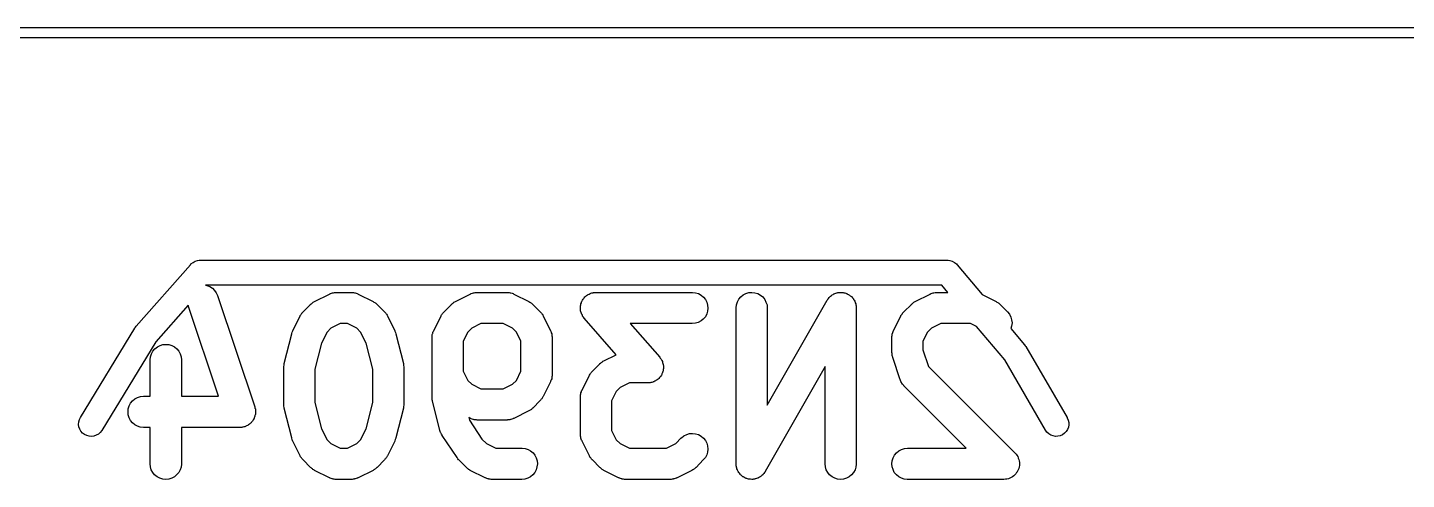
# Model space of a CAD drawing. Extents: x 19 to 116, y -142 to -17.
# Drawn here: x 102.15 to 108.79, y -18.83 to -16.66 of the extents above; entities that cross this region are included whole.
import ezdxf

# ---------------------------------------------------------------- set-up
doc = ezdxf.new("R2010")
doc.units = 0
doc.layers.add('BLACK', color=7, linetype='CONTINUOUS')

msp = doc.modelspace()

# ---------------------------------------------------------------- linework, layer by layer
at = {"layer": 'BLACK', "linetype": 'CONTINUOUS'}
for p, q in [((19.4312, -16.655), (115.399, -16.655)), ((115.375, -16.705), (19.455, -16.705)), ((102.929, -17.7961), (102.932, -17.7924)), ((102.932, -17.7924), (102.942, -17.7849)), ((102.942, -17.7849), (102.952, -17.7793)), ((102.952, -17.7793), (102.963, -17.7759)), ((102.963, -17.7759), (102.972, -17.775)), ((102.972, -17.775), (106.578, -17.775)), ((106.578, -17.775), (106.587, -17.7759)), ((106.587, -17.7759), (106.598, -17.7793)), ((106.598, -17.7793), (106.608, -17.7849)), ((106.608, -17.7849), (106.618, -17.7924)), ((106.618, -17.7924), (106.621, -17.7966)), ((102.668, -18.0925), (102.929, -17.7961)), ((106.621, -17.7966), (106.742, -17.9396)), ((106.547, -17.895), (103.002, -17.895)), ((103.002, -17.895), (103.002, -17.895)), ((103.002, -17.895), (103.009, -17.8963)), ((103.009, -17.8963), (103.023, -17.9016)), ((103.023, -17.9016), (103.035, -17.9094)), ((103.035, -17.9094), (103.046, -17.9195)), ((103.046, -17.9195), (103.054, -17.9315)), ((106.576, -17.9293), (106.547, -17.895)), ((102.918, -17.9908), (102.762, -18.1679)), ((102.918, -17.9913), (102.918, -17.9908)), ((102.918, -17.9923), (102.918, -17.9913)), ((103.064, -18.4293), (102.918, -17.9923)), ((103.054, -17.9315), (103.06, -17.9449)), ((103.06, -17.9449), (103.239, -18.4806)), ((103.472, -18.0227), (103.508, -17.987)), ((103.508, -17.9862), (103.512, -17.9836)), ((103.508, -17.987), (103.508, -17.9862)), ((103.512, -17.9836), (103.515, -17.9807)), ((103.515, -17.9807), (103.517, -17.979)), ((103.517, -17.979), (103.52, -17.9771)), ((103.52, -17.9771), (103.524, -17.9752)), ((103.524, -17.9752), (103.527, -17.9729)), ((103.527, -17.9729), (103.599, -17.9372)), ((103.599, -17.9372), (103.6, -17.9367)), ((103.6, -17.9367), (103.602, -17.936)), ((103.602, -17.936), (103.604, -17.9349)), ((103.604, -17.9349), (103.608, -17.9335)), ((103.608, -17.9335), (103.613, -17.9317)), ((103.613, -17.9317), (103.615, -17.9314)), ((103.615, -17.9314), (103.618, -17.9307)), ((103.618, -17.9307), (103.623, -17.9302)), ((103.623, -17.9302), (103.628, -17.9294)), ((103.628, -17.9294), (103.63, -17.9295)), ((103.63, -17.9295), (103.632, -17.9293)), ((103.632, -17.9293), (103.704, -17.9293)), ((103.704, -17.9293), (103.705, -17.9293)), ((103.705, -17.9293), (103.707, -17.9295)), ((103.707, -17.9295), (103.709, -17.9295)), ((103.709, -17.9295), (103.714, -17.9304)), ((103.714, -17.9304), (103.719, -17.9309)), ((103.719, -17.9309), (103.721, -17.9316)), ((103.721, -17.9316), (103.723, -17.932)), ((103.723, -17.932), (103.728, -17.9338)), ((103.728, -17.9338), (103.733, -17.9353)), ((103.733, -17.9353), (103.735, -17.9364)), ((103.735, -17.9364), (103.737, -17.9372)), ((103.737, -17.9372), (103.809, -17.9729)), ((103.809, -17.9729), (103.809, -17.9734)), ((103.809, -17.9734), (103.813, -17.9757)), ((103.813, -17.9757), (103.817, -17.9777)), ((103.817, -17.9777), (103.819, -17.9797)), ((103.819, -17.9797), (103.822, -17.9814)), ((103.822, -17.9814), (103.825, -17.9843)), ((103.825, -17.9843), (103.828, -17.987)), ((103.828, -17.987), (103.864, -18.0227)), ((104.151, -18.0227), (104.186, -17.987)), ((104.186, -17.987), (104.187, -17.9862)), ((104.187, -17.9862), (104.19, -17.9836)), ((104.19, -17.9836), (104.193, -17.9807)), ((104.193, -17.9807), (104.196, -17.979)), ((104.196, -17.979), (104.198, -17.9771)), ((104.198, -17.9771), (104.202, -17.9752)), ((104.202, -17.9752), (104.206, -17.9729)), ((104.206, -17.9729), (104.277, -17.9372)), ((104.277, -17.9372), (104.278, -17.9367)), ((104.278, -17.9367), (104.28, -17.936)), ((104.28, -17.936), (104.282, -17.9349)), ((104.282, -17.9349), (104.287, -17.9335)), ((104.287, -17.9335), (104.292, -17.9317)), ((104.292, -17.9317), (104.294, -17.9314)), ((104.294, -17.9314), (104.296, -17.9307)), ((104.296, -17.9307), (104.301, -17.9302)), ((104.301, -17.9302), (104.306, -17.9294)), ((104.306, -17.9294), (104.309, -17.9295)), ((104.309, -17.9295), (104.311, -17.9293)), ((104.311, -17.9293), (104.454, -17.9293)), ((104.454, -17.9293), (104.455, -17.9293)), ((104.455, -17.9293), (104.457, -17.9295)), ((104.457, -17.9295), (104.459, -17.9295)), ((104.459, -17.9295), (104.464, -17.9304)), ((104.464, -17.9304), (104.469, -17.9309)), ((104.469, -17.9309), (104.471, -17.9316)), ((104.471, -17.9316), (104.473, -17.932)), ((104.473, -17.932), (104.478, -17.9338)), ((104.478, -17.9338), (104.483, -17.9353)), ((104.483, -17.9353), (104.485, -17.9364)), ((104.485, -17.9364), (104.487, -17.9372)), ((104.487, -17.9372), (104.559, -17.9729)), ((104.559, -17.9729), (104.559, -17.9734)), ((104.559, -17.9734), (104.563, -17.9757)), ((104.563, -17.9757), (104.567, -17.9777)), ((104.567, -17.9777), (104.569, -17.9797)), ((104.569, -17.9797), (104.572, -17.9814)), ((104.572, -17.9814), (104.575, -17.9843)), ((104.575, -17.9843), (104.578, -17.987)), ((104.578, -17.987), (104.614, -18.0227)), ((104.807, -17.9985), (104.808, -17.9939)), ((104.808, -17.9939), (104.809, -17.9892)), ((104.809, -17.9867), (104.81, -17.9841)), ((104.809, -17.9892), (104.809, -17.9867)), ((104.81, -17.9841), (104.812, -17.9797)), ((104.812, -17.9797), (104.813, -17.9752)), ((104.813, -17.9752), (104.814, -17.9729)), ((104.814, -17.9729), (104.815, -17.9705)), ((104.815, -17.9705), (104.818, -17.9665)), ((104.818, -17.9665), (104.82, -17.9623)), ((104.82, -17.9623), (104.822, -17.9603)), ((104.822, -17.9603), (104.823, -17.9581)), ((104.823, -17.9581), (104.826, -17.9547)), ((104.826, -17.9547), (104.829, -17.9511)), ((104.829, -17.9511), (104.831, -17.9494)), ((104.831, -17.9494), (104.833, -17.9475)), ((104.833, -17.9475), (104.837, -17.9448)), ((104.837, -17.9448), (104.841, -17.9418)), ((104.841, -17.9418), (104.843, -17.9406)), ((104.843, -17.9406), (104.845, -17.9391)), ((104.845, -17.9391), (104.849, -17.9372)), ((104.849, -17.9372), (104.854, -17.9349)), ((104.854, -17.9349), (104.856, -17.9342)), ((104.856, -17.9342), (104.858, -17.9331)), ((104.858, -17.9331), (104.863, -17.9321)), ((104.863, -17.9321), (104.868, -17.9307)), ((104.868, -17.9307), (104.87, -17.9305)), ((104.87, -17.9305), (104.873, -17.9299)), ((104.873, -17.9299), (104.877, -17.9297)), ((104.877, -17.9297), (104.882, -17.9293)), ((104.882, -17.9293), (105.346, -17.9293)), ((105.346, -17.9293), (105.347, -17.9293)), ((105.347, -17.9293), (105.362, -17.9309)), ((105.362, -17.9309), (105.376, -17.9353)), ((105.376, -17.9353), (105.389, -17.9424)), ((105.389, -17.9424), (105.4, -17.9518)), ((105.4, -17.9518), (105.409, -17.9632)), ((105.409, -17.9632), (105.416, -17.9762)), ((105.416, -17.9762), (105.42, -17.9902)), ((105.42, -17.9902), (105.421, -18.0048)), ((105.557, -18.0032), (105.559, -17.9887)), ((105.559, -17.9887), (105.563, -17.9747)), ((105.563, -17.9747), (105.57, -17.9619)), ((105.57, -17.9619), (105.58, -17.9507)), ((105.58, -17.9507), (105.591, -17.9415)), ((105.591, -17.9415), (105.604, -17.9347)), ((105.604, -17.9347), (105.618, -17.9306)), ((105.618, -17.9306), (105.633, -17.9293)), ((105.633, -17.9293), (105.647, -17.9308)), ((105.647, -17.9308), (105.661, -17.9351)), ((105.661, -17.9351), (105.674, -17.9421)), ((105.674, -17.9421), (105.685, -17.9514)), ((105.685, -17.9514), (105.695, -17.9628)), ((105.695, -17.9628), (105.701, -17.9757)), ((105.701, -17.9757), (105.706, -17.9897)), ((105.706, -17.9897), (105.707, -18.0043)), ((105.707, -18.4719), (105.996, -17.9671)), ((105.996, -17.9662), (105.998, -17.9641)), ((105.996, -17.9671), (105.996, -17.9662)), ((105.998, -17.9641), (105.999, -17.9619)), ((105.999, -17.9619), (106.002, -17.9582)), ((106.002, -17.9582), (106.005, -17.9543)), ((106.005, -17.9543), (106.007, -17.9526)), ((106.007, -17.9526), (106.008, -17.9507)), ((106.008, -17.9507), (106.012, -17.9477)), ((106.012, -17.9477), (106.016, -17.9444)), ((106.016, -17.9444), (106.018, -17.9431)), ((106.018, -17.9431), (106.02, -17.9415)), ((106.02, -17.9415), (106.024, -17.9393)), ((106.024, -17.9393), (106.028, -17.9368)), ((106.028, -17.9368), (106.03, -17.9359)), ((106.03, -17.9359), (106.033, -17.9347)), ((106.033, -17.9347), (106.037, -17.9334)), ((106.037, -17.9334), (106.042, -17.9317)), ((106.042, -17.9317), (106.044, -17.9313)), ((106.044, -17.9313), (106.047, -17.9306)), ((106.047, -17.9306), (106.051, -17.9302)), ((106.051, -17.9302), (106.056, -17.9294)), ((106.056, -17.9294), (106.059, -17.9295)), ((106.059, -17.9295), (106.061, -17.9293)), ((106.061, -17.9293), (106.066, -17.9298)), ((106.066, -17.9298), (106.071, -17.93)), ((106.071, -17.93), (106.073, -17.9306)), ((106.073, -17.9306), (106.076, -17.9308)), ((106.076, -17.9308), (106.08, -17.9322)), ((106.08, -17.9322), (106.085, -17.9333)), ((106.085, -17.9333), (106.087, -17.9344)), ((106.087, -17.9344), (106.09, -17.9351)), ((106.09, -17.9351), (106.094, -17.9374)), ((106.094, -17.9374), (106.098, -17.9394)), ((106.098, -17.9394), (106.1, -17.9409)), ((106.1, -17.9409), (106.103, -17.9421)), ((106.103, -17.9421), (106.106, -17.9452)), ((106.106, -17.9452), (106.11, -17.948)), ((106.11, -17.948), (106.112, -17.9498)), ((106.112, -17.9498), (106.114, -17.9514)), ((106.114, -17.9514), (106.117, -17.9552)), ((106.117, -17.9552), (106.12, -17.9587)), ((106.12, -17.9587), (106.122, -17.9608)), ((106.122, -17.9608), (106.123, -17.9628)), ((106.123, -17.9628), (106.125, -17.967)), ((106.125, -17.967), (106.128, -17.9711)), ((106.128, -17.9711), (106.129, -17.9735)), ((106.129, -17.9735), (106.13, -17.9757)), ((106.13, -17.9757), (106.131, -17.9803)), ((106.131, -17.9803), (106.133, -17.9848)), ((106.133, -17.9848), (106.134, -17.9873)), ((106.134, -17.9873), (106.134, -17.9897)), ((106.134, -17.9897), (106.135, -17.9945)), ((106.365, -18.0227), (106.401, -17.987)), ((106.401, -17.9862), (106.405, -17.9836)), ((106.401, -17.987), (106.401, -17.9862)), ((106.405, -17.9836), (106.408, -17.9807)), ((106.408, -17.9807), (106.41, -17.979)), ((106.41, -17.979), (106.413, -17.9771)), ((106.413, -17.9771), (106.416, -17.9752)), ((106.416, -17.9752), (106.42, -17.9729)), ((106.42, -17.9729), (106.491, -17.9372)), ((106.491, -17.9372), (106.492, -17.9367)), ((106.492, -17.9367), (106.494, -17.936)), ((106.494, -17.936), (106.496, -17.9349)), ((106.496, -17.9349), (106.501, -17.9335)), ((106.501, -17.9335), (106.506, -17.9317)), ((106.506, -17.9317), (106.508, -17.9314)), ((106.508, -17.9314), (106.51, -17.9307)), ((106.51, -17.9307), (106.516, -17.9302)), ((106.516, -17.9302), (106.521, -17.9294)), ((106.521, -17.9294), (106.523, -17.9295)), ((106.523, -17.9295), (106.525, -17.9293)), ((106.525, -17.9293), (106.576, -17.9293)), ((106.742, -17.9396), (106.809, -17.9729)), ((106.809, -17.9729), (106.809, -17.9734)), ((106.809, -17.9734), (106.813, -17.9757)), ((106.813, -17.9757), (106.817, -17.9777)), ((106.817, -17.9777), (106.819, -17.9797)), ((106.819, -17.9797), (106.822, -17.9814)), ((106.822, -17.9814), (106.825, -17.9843)), ((106.825, -17.9843), (106.828, -17.987)), ((106.828, -17.987), (106.864, -18.0227)), ((103.422, -18.1136), (103.458, -18.0422)), ((103.458, -18.0412), (103.461, -18.0377)), ((103.458, -18.0422), (103.458, -18.0412)), ((103.461, -18.0377), (103.463, -18.034)), ((103.463, -18.034), (103.465, -18.0316)), ((103.465, -18.0316), (103.466, -18.029)), ((103.466, -18.029), (103.469, -18.0259)), ((103.469, -18.0259), (103.472, -18.0227)), ((103.864, -18.0227), (103.864, -18.0234)), ((103.864, -18.0234), (103.867, -18.0267)), ((103.867, -18.0267), (103.87, -18.0298)), ((103.87, -18.0298), (103.872, -18.0324)), ((103.872, -18.0324), (103.874, -18.0349)), ((103.874, -18.0349), (103.876, -18.0386)), ((103.876, -18.0386), (103.878, -18.0422)), ((103.878, -18.0422), (103.914, -18.1136)), ((104.101, -18.1136), (104.136, -18.0422)), ((104.136, -18.0422), (104.137, -18.0412)), ((104.137, -18.0412), (104.139, -18.0377)), ((104.139, -18.0377), (104.141, -18.034)), ((104.141, -18.034), (104.143, -18.0316)), ((104.143, -18.0316), (104.145, -18.029)), ((104.145, -18.029), (104.148, -18.0259)), ((104.148, -18.0259), (104.151, -18.0227)), ((104.614, -18.0227), (104.614, -18.0234)), ((104.614, -18.0234), (104.617, -18.0267)), ((104.617, -18.0267), (104.62, -18.0298)), ((104.62, -18.0298), (104.622, -18.0324)), ((104.622, -18.0324), (104.624, -18.0349)), ((104.624, -18.0349), (104.626, -18.0386)), ((104.626, -18.0386), (104.628, -18.0422)), ((104.628, -18.0422), (104.664, -18.1136)), ((104.807, -18.0011), (104.807, -17.9985)), ((104.807, -18.0038), (104.807, -18.0011)), ((104.808, -18.0084), (104.807, -18.0038)), ((104.808, -18.0131), (104.808, -18.0084)), ((104.808, -18.0157), (104.808, -18.0131)), ((104.808, -18.0183), (104.808, -18.0157)), ((104.81, -18.0229), (104.808, -18.0183)), ((104.811, -18.0274), (104.81, -18.0229)), ((104.812, -18.0299), (104.811, -18.0274)), ((104.813, -18.0324), (104.812, -18.0299)), ((104.815, -18.0365), (104.813, -18.0324)), ((104.817, -18.0409), (104.815, -18.0365)), ((104.818, -18.043), (104.817, -18.0409)), ((104.819, -18.0454), (104.818, -18.043)), ((104.822, -18.049), (104.819, -18.0454)), ((104.825, -18.0529), (104.822, -18.049)), ((104.826, -18.0537), (104.825, -18.0529)), ((104.979, -18.2291), (104.826, -18.0537)), ((105.399, -18.0575), (105.388, -18.0668)), ((105.409, -18.0462), (105.399, -18.0575)), ((105.416, -18.0333), (105.409, -18.0462)), ((105.42, -18.0194), (105.416, -18.0333)), ((105.421, -18.0048), (105.42, -18.0194)), ((105.557, -18.0043), (105.557, -18.0032)), ((105.557, -18.7543), (105.557, -18.0043)), ((105.707, -18.0043), (105.707, -18.4719)), ((106.135, -17.9945), (106.136, -17.9992)), ((106.136, -17.9992), (106.135, -18.0018)), ((106.135, -18.0018), (106.136, -18.0043)), ((106.136, -18.0043), (106.136, -18.7543)), ((106.315, -18.1136), (106.351, -18.0422)), ((106.351, -18.0412), (106.354, -18.0377)), ((106.351, -18.0422), (106.351, -18.0412)), ((106.354, -18.0377), (106.356, -18.034)), ((106.356, -18.034), (106.358, -18.0316)), ((106.358, -18.0316), (106.359, -18.029)), ((106.359, -18.029), (106.362, -18.0259)), ((106.362, -18.0259), (106.365, -18.0227)), ((106.864, -18.0227), (106.864, -18.0234)), ((106.864, -18.0234), (106.874, -18.0349)), ((106.874, -18.0349), (106.88, -18.0479)), ((106.88, -18.0479), (106.884, -18.0619)), ((102.4, -18.531), (102.662, -18.1009)), ((102.662, -18.1002), (102.665, -18.0964)), ((102.662, -18.1009), (102.662, -18.1002)), ((102.665, -18.0964), (102.668, -18.0925)), ((103.417, -18.1273), (103.419, -18.1207)), ((103.419, -18.1207), (103.422, -18.1142)), ((103.422, -18.1139), (103.422, -18.1136)), ((103.422, -18.1142), (103.422, -18.1139)), ((103.587, -18.1201), (103.56, -18.1733)), ((103.605, -18.1016), (103.587, -18.1201)), ((103.65, -18.0793), (103.605, -18.1016)), ((103.686, -18.0793), (103.65, -18.0793)), ((103.731, -18.1016), (103.686, -18.0793)), ((103.749, -18.1201), (103.731, -18.1016)), ((103.776, -18.1733), (103.749, -18.1201)), ((103.914, -18.1136), (103.914, -18.1145)), ((103.914, -18.1145), (103.914, -18.1149)), ((103.914, -18.1149), (103.914, -18.1152)), ((103.914, -18.1152), (103.917, -18.1217)), ((103.917, -18.1217), (103.919, -18.1283)), ((104.096, -18.1273), (104.097, -18.1225)), ((104.097, -18.1225), (104.099, -18.1176)), ((104.099, -18.1176), (104.1, -18.1157)), ((104.1, -18.1157), (104.101, -18.1136)), ((104.265, -18.1201), (104.243, -18.1648)), ((104.284, -18.1016), (104.265, -18.1201)), ((104.328, -18.0793), (104.284, -18.1016)), ((104.436, -18.0793), (104.328, -18.0793)), ((104.481, -18.1016), (104.436, -18.0793)), ((104.499, -18.1201), (104.481, -18.1016)), ((104.521, -18.1648), (104.499, -18.1201)), ((104.664, -18.1136), (104.664, -18.1145)), ((104.664, -18.1145), (104.665, -18.1166)), ((104.665, -18.1166), (104.666, -18.1186)), ((104.666, -18.1186), (104.667, -18.1235)), ((104.667, -18.1235), (104.669, -18.1283)), ((105.346, -18.0793), (105.047, -18.0793)), ((105.047, -18.0793), (105.189, -18.2406)), ((105.361, -18.0779), (105.346, -18.0793)), ((105.375, -18.0736), (105.361, -18.0779)), ((105.388, -18.0668), (105.375, -18.0736)), ((106.31, -18.1273), (106.312, -18.1225)), ((106.312, -18.1225), (106.313, -18.1176)), ((106.313, -18.1176), (106.314, -18.1157)), ((106.314, -18.1157), (106.315, -18.1136)), ((106.479, -18.1201), (106.457, -18.1648)), ((106.498, -18.1016), (106.479, -18.1201)), ((106.543, -18.0793), (106.498, -18.1016)), ((106.686, -18.0793), (106.543, -18.0793)), ((106.715, -18.0939), (106.686, -18.0793)), ((106.851, -18.2546), (106.715, -18.0939)), ((106.884, -18.0911), (106.88, -18.1034)), ((106.88, -18.1034), (106.946, -18.1811)), ((106.884, -18.0619), (106.886, -18.0765)), ((106.886, -18.0765), (106.884, -18.0911)), ((102.762, -18.1679), (102.502, -18.5935)), ((102.758, -18.2007), (102.77, -18.1915)), ((102.77, -18.1915), (102.783, -18.1847)), ((102.783, -18.1847), (102.797, -18.1806)), ((102.797, -18.1806), (102.811, -18.1793)), ((102.811, -18.1793), (102.826, -18.1808)), ((102.826, -18.1808), (102.84, -18.1851)), ((102.84, -18.1851), (102.853, -18.1921)), ((102.853, -18.1921), (102.864, -18.2014)), ((103.381, -18.2718), (103.417, -18.129)), ((103.417, -18.1276), (103.417, -18.1273)), ((103.417, -18.1279), (103.417, -18.1276)), ((103.417, -18.129), (103.417, -18.1279)), ((103.56, -18.1733), (103.529, -18.2992)), ((103.807, -18.2992), (103.776, -18.1733)), ((103.919, -18.1283), (103.919, -18.1286)), ((103.919, -18.1286), (103.919, -18.129)), ((103.919, -18.129), (103.955, -18.2718)), ((104.093, -18.1417), (104.094, -18.1366)), ((104.093, -18.1439), (104.093, -18.1417)), ((104.093, -18.1461), (104.093, -18.1439)), ((104.093, -18.1471), (104.093, -18.1461)), ((104.093, -18.4329), (104.093, -18.1471)), ((104.094, -18.1315), (104.095, -18.1294)), ((104.094, -18.1366), (104.094, -18.1315)), ((104.095, -18.1294), (104.096, -18.1273)), ((104.243, -18.1648), (104.243, -18.308)), ((104.521, -18.308), (104.521, -18.1648)), ((104.669, -18.1283), (104.669, -18.1305)), ((104.669, -18.1305), (104.67, -18.1326)), ((104.67, -18.1326), (104.67, -18.1377)), ((104.67, -18.1377), (104.671, -18.1427)), ((104.671, -18.1427), (104.671, -18.1449)), ((104.671, -18.1449), (104.671, -18.1471)), ((104.671, -18.1471), (104.671, -18.3257)), ((106.307, -18.1417), (106.308, -18.1366)), ((106.307, -18.1439), (106.307, -18.1417)), ((106.307, -18.1461), (106.307, -18.1439)), ((106.307, -18.1471), (106.307, -18.1461)), ((106.307, -18.2186), (106.307, -18.1471)), ((106.308, -18.1366), (106.309, -18.1315)), ((106.309, -18.1295), (106.31, -18.1273)), ((106.309, -18.1315), (106.309, -18.1295)), ((106.457, -18.1648), (106.457, -18.2064)), ((106.946, -18.1811), (106.946, -18.1818)), ((106.946, -18.1818), (106.949, -18.1858)), ((106.949, -18.1858), (106.952, -18.1897)), ((106.952, -18.1897), (107.151, -18.532)), ((102.736, -18.2532), (102.737, -18.2387)), ((102.736, -18.2543), (102.736, -18.2532)), ((102.736, -18.4293), (102.736, -18.2543)), ((102.737, -18.2387), (102.742, -18.2247)), ((102.742, -18.2247), (102.749, -18.2119)), ((102.749, -18.2119), (102.758, -18.2007)), ((102.864, -18.2014), (102.873, -18.2128)), ((102.873, -18.2128), (102.88, -18.2257)), ((102.88, -18.2257), (102.884, -18.2397)), ((102.884, -18.2397), (102.886, -18.2543)), ((102.886, -18.2543), (102.886, -18.4293)), ((104.916, -18.2609), (104.92, -18.2586)), ((104.92, -18.2586), (104.979, -18.2291)), ((105.189, -18.2406), (105.189, -18.2414)), ((105.189, -18.2414), (105.192, -18.2453)), ((105.192, -18.2453), (105.195, -18.2489)), ((105.195, -18.2489), (105.196, -18.2513)), ((105.196, -18.2513), (105.198, -18.2534)), ((105.198, -18.2534), (105.2, -18.2577)), ((105.2, -18.2577), (105.202, -18.2619)), ((106.308, -18.2228), (106.307, -18.2186)), ((106.308, -18.227), (106.308, -18.2228)), ((106.308, -18.23), (106.308, -18.227)), ((106.309, -18.2331), (106.308, -18.23)), ((106.31, -18.2372), (106.309, -18.2331)), ((106.311, -18.2413), (106.31, -18.2372)), ((106.311, -18.2423), (106.311, -18.2413)), ((106.347, -18.3494), (106.311, -18.2423)), ((106.457, -18.2064), (106.483, -18.2852)), ((107.047, -18.5924), (106.851, -18.2546)), ((103.379, -18.2863), (103.38, -18.2803)), ((103.379, -18.2876), (103.379, -18.2863)), ((103.379, -18.289), (103.379, -18.2876)), ((103.379, -18.29), (103.379, -18.289)), ((103.379, -18.4686), (103.379, -18.29)), ((103.38, -18.2744), (103.381, -18.2731)), ((103.38, -18.2803), (103.38, -18.2744)), ((103.381, -18.2731), (103.381, -18.2718)), ((103.529, -18.2992), (103.529, -18.4593)), ((103.807, -18.4593), (103.807, -18.2992)), ((103.955, -18.2718), (103.955, -18.2728)), ((103.955, -18.2728), (103.955, -18.2742)), ((103.955, -18.2742), (103.956, -18.2754)), ((103.956, -18.2754), (103.956, -18.2814)), ((103.956, -18.2814), (103.957, -18.2873)), ((103.957, -18.2873), (103.957, -18.2887)), ((103.957, -18.2887), (103.957, -18.29)), ((103.957, -18.29), (103.957, -18.4686)), ((104.243, -18.308), (104.265, -18.3527)), ((104.499, -18.3527), (104.521, -18.308)), ((104.671, -18.3257), (104.671, -18.3268)), ((104.851, -18.327), (104.854, -18.3234)), ((104.854, -18.3234), (104.856, -18.3197)), ((104.856, -18.3197), (104.858, -18.3173)), ((104.858, -18.3173), (104.859, -18.3147)), ((104.859, -18.3147), (104.862, -18.3117)), ((104.862, -18.3117), (104.865, -18.3084)), ((104.865, -18.3084), (104.901, -18.2727)), ((104.901, -18.2719), (104.905, -18.2693)), ((104.901, -18.2727), (104.901, -18.2719)), ((104.905, -18.2693), (104.908, -18.2664)), ((104.908, -18.2664), (104.91, -18.2648)), ((104.91, -18.2648), (104.913, -18.2628)), ((104.913, -18.2628), (104.916, -18.2609)), ((105.199, -18.3238), (105.197, -18.3278)), ((105.2, -18.3214), (105.199, -18.3238)), ((105.201, -18.3191), (105.2, -18.3214)), ((105.203, -18.3146), (105.201, -18.3191)), ((105.202, -18.2619), (105.202, -18.2644)), ((105.202, -18.2644), (105.203, -18.2668)), ((105.203, -18.2668), (105.204, -18.2714)), ((105.204, -18.3102), (105.203, -18.3146)), ((105.204, -18.2714), (105.206, -18.2759)), ((105.205, -18.3076), (105.204, -18.3102)), ((105.206, -18.3051), (105.205, -18.3076)), ((105.206, -18.2759), (105.206, -18.2786)), ((105.206, -18.2786), (105.207, -18.2811)), ((105.207, -18.2958), (105.206, -18.3004)), ((105.206, -18.3004), (105.206, -18.3051)), ((105.207, -18.2811), (105.207, -18.2859)), ((105.207, -18.2859), (105.207, -18.2905)), ((105.207, -18.2905), (105.207, -18.2931)), ((105.207, -18.2931), (105.207, -18.2958)), ((105.986, -18.2867), (105.697, -18.7915)), ((105.986, -18.7543), (105.986, -18.2867)), ((106.483, -18.2852), (106.899, -18.7013)), ((104.265, -18.3527), (104.284, -18.3712)), ((104.284, -18.3712), (104.328, -18.3936)), ((104.436, -18.3936), (104.481, -18.3712)), ((104.481, -18.3712), (104.499, -18.3527)), ((104.664, -18.3593), (104.628, -18.4307)), ((104.665, -18.3553), (104.664, -18.3572)), ((104.664, -18.3572), (104.664, -18.3593)), ((104.667, -18.3504), (104.665, -18.3553)), ((104.669, -18.3456), (104.667, -18.3504)), ((104.67, -18.3413), (104.669, -18.3434)), ((104.669, -18.3434), (104.669, -18.3456)), ((104.671, -18.3312), (104.67, -18.3362)), ((104.67, -18.3362), (104.67, -18.3413)), ((104.671, -18.3268), (104.671, -18.329)), ((104.671, -18.329), (104.671, -18.3312)), ((104.815, -18.3993), (104.851, -18.3279)), ((104.851, -18.3279), (104.851, -18.327)), ((104.998, -18.3874), (104.979, -18.4059)), ((105.043, -18.365), (104.998, -18.3874)), ((105.132, -18.365), (105.043, -18.365)), ((105.137, -18.3645), (105.132, -18.365)), ((105.142, -18.3644), (105.137, -18.3645)), ((105.144, -18.3638), (105.142, -18.3644)), ((105.147, -18.3636), (105.144, -18.3638)), ((105.151, -18.3622), (105.147, -18.3636)), ((105.156, -18.3612), (105.151, -18.3622)), ((105.158, -18.3601), (105.156, -18.3612)), ((105.161, -18.3593), (105.158, -18.3601)), ((105.165, -18.3571), (105.161, -18.3593)), ((105.169, -18.3552), (105.165, -18.3571)), ((105.171, -18.3537), (105.169, -18.3552)), ((105.174, -18.3525), (105.171, -18.3537)), ((105.177, -18.3495), (105.174, -18.3525)), ((105.181, -18.3468), (105.177, -18.3495)), ((105.183, -18.3449), (105.181, -18.3468)), ((105.185, -18.3432), (105.183, -18.3449)), ((105.188, -18.3396), (105.185, -18.3432)), ((105.191, -18.3362), (105.188, -18.3396)), ((105.193, -18.334), (105.191, -18.3362)), ((105.194, -18.3319), (105.193, -18.334)), ((105.197, -18.3278), (105.194, -18.3319)), ((106.348, -18.3514), (106.347, -18.3494)), ((106.348, -18.3536), (106.348, -18.3514)), ((106.351, -18.3581), (106.348, -18.3536)), ((106.353, -18.3628), (106.351, -18.3581)), ((106.354, -18.3646), (106.353, -18.3628)), ((106.355, -18.3666), (106.354, -18.3646)), ((106.358, -18.3706), (106.355, -18.3666)), ((106.361, -18.3748), (106.358, -18.3706)), ((106.363, -18.3763), (106.361, -18.3748)), ((106.364, -18.378), (106.363, -18.3763)), ((106.365, -18.3787), (106.364, -18.378)), ((106.665, -18.6793), (106.365, -18.3787)), ((102.641, -18.4623), (102.651, -18.4511)), ((102.651, -18.4511), (102.662, -18.4418)), ((102.662, -18.4418), (102.675, -18.4349)), ((102.675, -18.4349), (102.689, -18.4307)), ((102.689, -18.4307), (102.704, -18.4293)), ((102.704, -18.4293), (102.736, -18.4293)), ((102.886, -18.4293), (103.064, -18.4293)), ((104.093, -18.4342), (104.093, -18.4329)), ((104.093, -18.4355), (104.093, -18.4342)), ((104.094, -18.4414), (104.093, -18.4355)), ((104.094, -18.4474), (104.094, -18.4414)), ((104.095, -18.4487), (104.094, -18.4474)), ((104.095, -18.45), (104.095, -18.4487)), ((104.095, -18.451), (104.095, -18.45)), ((104.131, -18.5939), (104.095, -18.451)), ((104.328, -18.3936), (104.436, -18.3936)), ((104.614, -18.4502), (104.578, -18.4859)), ((104.616, -18.4469), (104.614, -18.4502)), ((104.619, -18.4439), (104.616, -18.4469)), ((104.621, -18.4413), (104.619, -18.4439)), ((104.623, -18.4389), (104.621, -18.4413)), ((104.625, -18.4352), (104.623, -18.4389)), ((104.627, -18.4316), (104.625, -18.4352)), ((104.628, -18.4307), (104.627, -18.4316)), ((104.807, -18.4274), (104.808, -18.4224)), ((104.807, -18.4296), (104.807, -18.4274)), ((104.807, -18.4318), (104.807, -18.4296)), ((104.807, -18.4329), (104.807, -18.4318)), ((104.807, -18.6114), (104.807, -18.4329)), ((104.808, -18.4224), (104.809, -18.4173)), ((104.809, -18.4152), (104.81, -18.413)), ((104.809, -18.4173), (104.809, -18.4152)), ((104.81, -18.413), (104.812, -18.4082)), ((104.812, -18.4082), (104.813, -18.4033)), ((104.813, -18.4033), (104.814, -18.4014)), ((104.814, -18.4014), (104.815, -18.3993)), ((104.979, -18.4059), (104.957, -18.4506)), ((104.957, -18.4506), (104.957, -18.5937)), ((102.629, -18.5038), (102.63, -18.4892)), ((102.63, -18.5183), (102.629, -18.5038)), ((102.63, -18.4892), (102.634, -18.4752)), ((102.634, -18.5324), (102.63, -18.5183)), ((102.634, -18.4752), (102.641, -18.4623)), ((103.24, -18.5249), (103.238, -18.5291)), ((103.239, -18.4806), (103.239, -18.4816)), ((103.239, -18.4816), (103.24, -18.4859)), ((103.24, -18.4859), (103.242, -18.4902)), ((103.241, -18.5194), (103.24, -18.5221)), ((103.24, -18.5221), (103.24, -18.5249)), ((103.242, -18.5149), (103.241, -18.5194)), ((103.242, -18.4902), (103.242, -18.4931)), ((103.242, -18.4931), (103.242, -18.4959)), ((103.242, -18.4959), (103.242, -18.5003)), ((103.242, -18.5003), (103.243, -18.5048)), ((103.243, -18.5105), (103.242, -18.5149)), ((103.243, -18.5048), (103.243, -18.5077)), ((103.243, -18.5077), (103.243, -18.5105)), ((103.379, -18.4699), (103.379, -18.4686)), ((103.379, -18.4712), (103.379, -18.4699)), ((103.379, -18.4772), (103.379, -18.4712)), ((103.38, -18.4831), (103.379, -18.4772)), ((103.38, -18.4844), (103.38, -18.4831)), ((103.381, -18.4857), (103.38, -18.4844)), ((103.381, -18.4868), (103.381, -18.4857)), ((103.417, -18.6296), (103.381, -18.4868)), ((103.529, -18.4593), (103.56, -18.5853)), ((103.776, -18.5853), (103.807, -18.4593)), ((103.955, -18.4868), (103.919, -18.6296)), ((103.956, -18.4842), (103.955, -18.4854)), ((103.955, -18.4854), (103.955, -18.4868)), ((103.957, -18.4723), (103.956, -18.4782)), ((103.956, -18.4782), (103.956, -18.4842)), ((103.957, -18.4686), (103.957, -18.4696)), ((103.957, -18.4696), (103.957, -18.4709)), ((103.957, -18.4709), (103.957, -18.4723)), ((104.559, -18.4999), (104.487, -18.5357)), ((104.562, -18.4977), (104.559, -18.4999)), ((104.566, -18.4958), (104.562, -18.4977)), ((104.568, -18.4938), (104.566, -18.4958)), ((104.571, -18.4921), (104.568, -18.4938)), ((104.574, -18.4893), (104.571, -18.4921)), ((104.577, -18.4866), (104.574, -18.4893)), ((104.578, -18.4859), (104.577, -18.4866)), ((102.391, -18.5645), (102.392, -18.5528)), ((102.392, -18.5761), (102.391, -18.5645)), ((102.392, -18.5528), (102.395, -18.5415)), ((102.396, -18.5872), (102.392, -18.5761)), ((102.395, -18.5415), (102.4, -18.531)), ((102.402, -18.5973), (102.396, -18.5872)), ((102.641, -18.5454), (102.634, -18.5324)), ((102.65, -18.5568), (102.641, -18.5454)), ((102.661, -18.5662), (102.65, -18.5568)), ((102.674, -18.5732), (102.661, -18.5662)), ((102.688, -18.5776), (102.674, -18.5732)), ((102.703, -18.5793), (102.688, -18.5776)), ((102.704, -18.5793), (102.703, -18.5793)), ((102.736, -18.5793), (102.704, -18.5793)), ((102.736, -18.7543), (102.736, -18.5793)), ((103.168, -18.5793), (102.886, -18.5793)), ((102.886, -18.5793), (102.886, -18.7543)), ((103.172, -18.5788), (103.168, -18.5793)), ((103.177, -18.5788), (103.172, -18.5788)), ((103.18, -18.5781), (103.177, -18.5788)), ((103.182, -18.5779), (103.18, -18.5781)), ((103.187, -18.5766), (103.182, -18.5779)), ((103.191, -18.5756), (103.187, -18.5766)), ((103.194, -18.5745), (103.191, -18.5756)), ((103.196, -18.5736), (103.194, -18.5745)), ((103.2, -18.5715), (103.196, -18.5736)), ((103.204, -18.5697), (103.2, -18.5715)), ((103.207, -18.5681), (103.204, -18.5697)), ((103.209, -18.5668), (103.207, -18.5681)), ((103.213, -18.5639), (103.209, -18.5668)), ((103.216, -18.5614), (103.213, -18.5639)), ((103.218, -18.5593), (103.216, -18.5614)), ((103.221, -18.5575), (103.218, -18.5593)), ((103.224, -18.554), (103.221, -18.5575)), ((103.227, -18.5508), (103.224, -18.554)), ((103.228, -18.5484), (103.227, -18.5508)), ((103.23, -18.5462), (103.228, -18.5484)), ((103.232, -18.5423), (103.23, -18.5462)), ((103.235, -18.5385), (103.232, -18.5423)), ((103.236, -18.5359), (103.235, -18.5385)), ((103.237, -18.5333), (103.236, -18.5359)), ((103.238, -18.5291), (103.237, -18.5333)), ((103.56, -18.5853), (103.587, -18.6384)), ((103.749, -18.6384), (103.776, -18.5853)), ((104.277, -18.5357), (104.27, -18.532)), ((104.27, -18.532), (104.273, -18.5449)), ((104.273, -18.5449), (104.333, -18.6351)), ((104.279, -18.5364), (104.277, -18.5357)), ((104.281, -18.5375), (104.279, -18.5364)), ((104.286, -18.5391), (104.281, -18.5375)), ((104.291, -18.5409), (104.286, -18.5391)), ((104.293, -18.5413), (104.291, -18.5409)), ((104.295, -18.5419), (104.293, -18.5413)), ((104.3, -18.5425), (104.295, -18.5419)), ((104.305, -18.5434), (104.3, -18.5425)), ((104.307, -18.5433), (104.305, -18.5434)), ((104.31, -18.5436), (104.307, -18.5433)), ((104.311, -18.5436), (104.31, -18.5436)), ((104.454, -18.5436), (104.311, -18.5436)), ((104.456, -18.5434), (104.454, -18.5436)), ((104.458, -18.5434), (104.456, -18.5434)), ((104.463, -18.5426), (104.458, -18.5434)), ((104.468, -18.5421), (104.463, -18.5426)), ((104.47, -18.5415), (104.468, -18.5421)), ((104.472, -18.5412), (104.47, -18.5415)), ((104.477, -18.5394), (104.472, -18.5412)), ((104.482, -18.5379), (104.477, -18.5394)), ((104.484, -18.5369), (104.482, -18.5379)), ((104.486, -18.5361), (104.484, -18.5369)), ((104.487, -18.5357), (104.486, -18.5361)), ((107.153, -18.5891), (107.147, -18.599)), ((107.151, -18.532), (107.151, -18.5328)), ((107.151, -18.5328), (107.156, -18.5435)), ((107.157, -18.5782), (107.153, -18.5891)), ((107.156, -18.5435), (107.159, -18.5549)), ((107.159, -18.5666), (107.157, -18.5782)), ((107.159, -18.5549), (107.159, -18.5666)), ((102.41, -18.6061), (102.402, -18.5973)), ((102.419, -18.6132), (102.41, -18.6061)), ((102.43, -18.6184), (102.419, -18.6132)), ((102.441, -18.6214), (102.43, -18.6184)), ((102.453, -18.6222), (102.441, -18.6214)), ((102.464, -18.6207), (102.453, -18.6222)), ((102.475, -18.6169), (102.464, -18.6207)), ((102.486, -18.6111), (102.475, -18.6169)), ((102.494, -18.6034), (102.486, -18.6111)), ((102.502, -18.5942), (102.494, -18.6034)), ((102.502, -18.5935), (102.502, -18.5942)), ((103.417, -18.6299), (103.417, -18.6296)), ((103.417, -18.6303), (103.417, -18.6299)), ((103.419, -18.6368), (103.417, -18.6303)), ((103.421, -18.6434), (103.419, -18.6368)), ((103.422, -18.6437), (103.421, -18.6434)), ((103.422, -18.644), (103.422, -18.6437)), ((103.422, -18.645), (103.422, -18.644)), ((103.458, -18.7164), (103.422, -18.645)), ((103.587, -18.6384), (103.605, -18.6569)), ((103.605, -18.6569), (103.65, -18.6793)), ((103.686, -18.6793), (103.731, -18.6569)), ((103.731, -18.6569), (103.749, -18.6384)), ((103.914, -18.645), (103.878, -18.7164)), ((103.916, -18.6378), (103.914, -18.6443)), ((103.914, -18.6443), (103.914, -18.6446)), ((103.914, -18.6446), (103.914, -18.645)), ((103.919, -18.6313), (103.916, -18.6378)), ((103.919, -18.6296), (103.919, -18.6306)), ((103.919, -18.6306), (103.919, -18.631)), ((103.919, -18.631), (103.919, -18.6313)), ((104.132, -18.5986), (104.131, -18.5939)), ((104.134, -18.6034), (104.132, -18.5986)), ((104.135, -18.6055), (104.134, -18.6034)), ((104.136, -18.6077), (104.135, -18.6055)), ((104.138, -18.612), (104.136, -18.6077)), ((104.141, -18.6164), (104.138, -18.612)), ((104.141, -18.6173), (104.141, -18.6164)), ((104.213, -18.7245), (104.141, -18.6173)), ((104.333, -18.6351), (104.355, -18.6569)), ((104.355, -18.6569), (104.4, -18.6793)), ((104.807, -18.6136), (104.807, -18.6114)), ((104.807, -18.6158), (104.807, -18.6136)), ((104.808, -18.6209), (104.807, -18.6158)), ((104.809, -18.626), (104.808, -18.6209)), ((104.809, -18.6281), (104.809, -18.626)), ((104.81, -18.6303), (104.809, -18.6281)), ((104.811, -18.6351), (104.81, -18.6303)), ((104.813, -18.64), (104.811, -18.6351)), ((104.814, -18.642), (104.813, -18.64)), ((104.815, -18.644), (104.814, -18.642)), ((104.815, -18.645), (104.815, -18.644)), ((104.851, -18.7164), (104.815, -18.645)), ((104.957, -18.5937), (104.979, -18.6384)), ((104.979, -18.6384), (104.998, -18.6569)), ((104.998, -18.6569), (105.043, -18.6793)), ((105.222, -18.6793), (105.266, -18.6569)), ((105.266, -18.6569), (105.293, -18.6298)), ((105.293, -18.6298), (105.294, -18.6291)), ((105.294, -18.6291), (105.306, -18.62)), ((105.306, -18.62), (105.319, -18.6132)), ((105.319, -18.6132), (105.333, -18.6091)), ((105.333, -18.6091), (105.347, -18.6079)), ((105.347, -18.6079), (105.362, -18.6094)), ((105.362, -18.6094), (105.376, -18.6138)), ((105.376, -18.6138), (105.389, -18.6208)), ((105.389, -18.6208), (105.4, -18.6302)), ((105.4, -18.6302), (105.409, -18.6416)), ((105.409, -18.6416), (105.416, -18.6545)), ((105.416, -18.6545), (105.42, -18.6685)), ((107.054, -18.6019), (107.047, -18.5924)), ((107.063, -18.6099), (107.054, -18.6019)), ((107.073, -18.616), (107.063, -18.6099)), ((107.084, -18.6202), (107.073, -18.616)), ((107.095, -18.6221), (107.084, -18.6202)), ((107.107, -18.6217), (107.095, -18.6221)), ((107.118, -18.6191), (107.107, -18.6217)), ((107.129, -18.6143), (107.118, -18.6191)), ((107.139, -18.6075), (107.129, -18.6143)), ((107.147, -18.599), (107.139, -18.6075)), ((103.46, -18.72), (103.458, -18.7164)), ((103.462, -18.7237), (103.46, -18.72)), ((103.464, -18.7261), (103.462, -18.7237)), ((103.65, -18.6793), (103.686, -18.6793)), ((103.873, -18.7246), (103.871, -18.727)), ((103.875, -18.7209), (103.873, -18.7246)), ((103.877, -18.7173), (103.875, -18.7209)), ((103.878, -18.7164), (103.877, -18.7173)), ((104.217, -18.7298), (104.213, -18.7245)), ((104.4, -18.6793), (104.525, -18.6793)), ((104.525, -18.6793), (104.526, -18.6793)), ((104.526, -18.6793), (104.541, -18.6809)), ((104.541, -18.6809), (104.555, -18.6853)), ((104.555, -18.6853), (104.567, -18.6924)), ((104.567, -18.6924), (104.579, -18.7018)), ((104.579, -18.7018), (104.588, -18.7132)), ((104.588, -18.7132), (104.595, -18.7262)), ((104.853, -18.72), (104.851, -18.7164)), ((104.855, -18.7237), (104.853, -18.72)), ((104.857, -18.7261), (104.855, -18.7237)), ((105.043, -18.6793), (105.222, -18.6793)), ((105.409, -18.7246), (105.399, -18.7359)), ((105.416, -18.7117), (105.409, -18.7246)), ((105.42, -18.6977), (105.416, -18.7117)), ((105.42, -18.6685), (105.421, -18.6831)), ((105.421, -18.6831), (105.42, -18.6977)), ((106.313, -18.7252), (106.32, -18.7123)), ((106.32, -18.7123), (106.329, -18.7011)), ((106.329, -18.7011), (106.341, -18.6918)), ((106.341, -18.6918), (106.354, -18.6849)), ((106.354, -18.6849), (106.368, -18.6807)), ((106.368, -18.6807), (106.382, -18.6793)), ((106.382, -18.6793), (106.665, -18.6793)), ((106.899, -18.7013), (106.9, -18.7018)), ((106.9, -18.7018), (106.9, -18.7018)), ((106.9, -18.7018), (106.9, -18.7018)), ((106.9, -18.7018), (106.9, -18.702)), ((106.9, -18.702), (106.905, -18.7077)), ((106.905, -18.7077), (106.909, -18.7132)), ((106.909, -18.7132), (106.909, -18.7133)), ((106.909, -18.7133), (106.909, -18.7134)), ((106.909, -18.7134), (106.913, -18.7197)), ((106.913, -18.7197), (106.916, -18.7262)), ((102.737, -18.7689), (102.736, -18.7543)), ((102.741, -18.7829), (102.737, -18.7689)), ((102.748, -18.7958), (102.741, -18.7829)), ((102.88, -18.7838), (102.873, -18.7967)), ((102.884, -18.7699), (102.88, -18.7838)), ((102.886, -18.7553), (102.884, -18.7699)), ((102.886, -18.7543), (102.886, -18.7553)), ((103.466, -18.7288), (103.464, -18.7261)), ((103.469, -18.7319), (103.466, -18.7288)), ((103.471, -18.7351), (103.469, -18.7319)), ((103.472, -18.7359), (103.471, -18.7351)), ((103.508, -18.7716), (103.472, -18.7359)), ((103.511, -18.7743), (103.508, -18.7716)), ((103.514, -18.7772), (103.511, -18.7743)), ((103.517, -18.7789), (103.514, -18.7772)), ((103.519, -18.7809), (103.517, -18.7789)), ((103.523, -18.7829), (103.519, -18.7809)), ((103.526, -18.7852), (103.523, -18.7829)), ((103.527, -18.7857), (103.526, -18.7852)), ((103.599, -18.8214), (103.527, -18.7857)), ((103.809, -18.7857), (103.737, -18.8214)), ((103.812, -18.7834), (103.809, -18.7857)), ((103.816, -18.7815), (103.812, -18.7834)), ((103.818, -18.7795), (103.816, -18.7815)), ((103.821, -18.7779), (103.818, -18.7795)), ((103.824, -18.775), (103.821, -18.7779)), ((103.827, -18.7723), (103.824, -18.775)), ((103.828, -18.7716), (103.827, -18.7723)), ((103.864, -18.7359), (103.828, -18.7716)), ((103.866, -18.7326), (103.864, -18.7359)), ((103.869, -18.7296), (103.866, -18.7326)), ((103.871, -18.727), (103.869, -18.7296)), ((104.221, -18.7351), (104.217, -18.7298)), ((104.222, -18.7358), (104.221, -18.7351)), ((104.222, -18.7359), (104.222, -18.7358)), ((104.222, -18.7358), (104.222, -18.7358)), ((104.222, -18.7358), (104.222, -18.7358)), ((104.258, -18.7716), (104.222, -18.7359)), ((104.261, -18.7743), (104.258, -18.7716)), ((104.264, -18.7772), (104.261, -18.7743)), ((104.267, -18.7789), (104.264, -18.7772)), ((104.269, -18.7809), (104.267, -18.7789)), ((104.273, -18.7829), (104.269, -18.7809)), ((104.276, -18.7852), (104.273, -18.7829)), ((104.277, -18.7857), (104.276, -18.7852)), ((104.349, -18.8214), (104.277, -18.7857)), ((104.594, -18.7833), (104.587, -18.7962)), ((104.598, -18.7694), (104.594, -18.7833)), ((104.595, -18.7262), (104.599, -18.7402)), ((104.6, -18.7548), (104.598, -18.7694)), ((104.599, -18.7402), (104.6, -18.7548)), ((104.859, -18.7288), (104.857, -18.7261)), ((104.861, -18.7319), (104.859, -18.7288)), ((104.864, -18.7351), (104.861, -18.7319)), ((104.865, -18.7359), (104.864, -18.7351)), ((104.901, -18.7716), (104.865, -18.7359)), ((104.904, -18.7743), (104.901, -18.7716)), ((104.907, -18.7772), (104.904, -18.7743)), ((104.909, -18.7789), (104.907, -18.7772)), ((104.912, -18.7809), (104.909, -18.7789)), ((104.916, -18.7829), (104.912, -18.7809)), ((104.919, -18.7852), (104.916, -18.7829)), ((104.92, -18.7857), (104.919, -18.7852)), ((104.991, -18.8214), (104.92, -18.7857)), ((105.344, -18.7857), (105.273, -18.8214)), ((105.348, -18.7834), (105.344, -18.7857)), ((105.352, -18.7815), (105.348, -18.7834)), ((105.354, -18.7795), (105.352, -18.7815)), ((105.357, -18.7779), (105.354, -18.7795)), ((105.36, -18.775), (105.357, -18.7779)), ((105.363, -18.7723), (105.36, -18.775)), ((105.364, -18.7716), (105.363, -18.7723)), ((105.399, -18.7359), (105.364, -18.7716)), ((105.557, -18.7568), (105.557, -18.7543)), ((105.557, -18.7593), (105.557, -18.7568)), ((105.558, -18.7641), (105.557, -18.7593)), ((105.559, -18.7689), (105.558, -18.7641)), ((105.559, -18.7713), (105.559, -18.7689)), ((105.56, -18.7738), (105.559, -18.7713)), ((105.561, -18.7783), (105.56, -18.7738)), ((105.563, -18.7829), (105.561, -18.7783)), ((105.564, -18.7851), (105.563, -18.7829)), ((105.565, -18.7875), (105.564, -18.7851)), ((105.567, -18.7916), (105.565, -18.7875)), ((105.987, -18.7689), (105.986, -18.7543)), ((105.991, -18.7829), (105.987, -18.7689)), ((105.998, -18.7958), (105.991, -18.7829)), ((106.13, -18.7838), (106.123, -18.7967)), ((106.134, -18.7699), (106.13, -18.7838)), ((106.136, -18.7553), (106.134, -18.7699)), ((106.136, -18.7543), (106.136, -18.7553)), ((106.307, -18.7538), (106.309, -18.7392)), ((106.308, -18.7683), (106.307, -18.7538)), ((106.313, -18.7824), (106.308, -18.7683)), ((106.309, -18.7392), (106.313, -18.7252)), ((106.319, -18.7954), (106.313, -18.7824)), ((106.912, -18.79), (106.909, -18.7962)), ((106.915, -18.7836), (106.912, -18.79)), ((106.916, -18.7835), (106.915, -18.7836)), ((106.916, -18.7262), (106.916, -18.7263)), ((106.916, -18.7263), (106.916, -18.7264)), ((106.916, -18.7264), (106.918, -18.7334)), ((106.918, -18.7765), (106.916, -18.7833)), ((106.916, -18.7833), (106.916, -18.7835)), ((106.918, -18.7334), (106.92, -18.7402)), ((106.92, -18.7696), (106.918, -18.7765)), ((106.92, -18.7402), (106.92, -18.7404)), ((106.92, -18.7404), (106.92, -18.7405)), ((106.92, -18.7405), (106.921, -18.7477)), ((106.921, -18.7623), (106.92, -18.7694)), ((106.92, -18.7694), (106.92, -18.7695)), ((106.92, -18.7695), (106.92, -18.7696)), ((106.921, -18.7477), (106.921, -18.7548)), ((106.921, -18.7548), (106.921, -18.7549)), ((106.921, -18.7549), (106.921, -18.7551)), ((106.921, -18.7551), (106.921, -18.7623)), ((102.757, -18.8071), (102.748, -18.7958)), ((102.769, -18.8165), (102.757, -18.8071)), ((102.782, -18.8234), (102.769, -18.8165)), ((102.796, -18.8278), (102.782, -18.8234)), ((102.81, -18.8293), (102.796, -18.8278)), ((102.825, -18.828), (102.81, -18.8293)), ((102.839, -18.8238), (102.825, -18.828)), ((102.852, -18.817), (102.839, -18.8238)), ((102.863, -18.8079), (102.852, -18.817)), ((102.873, -18.7967), (102.863, -18.8079)), ((103.601, -18.8222), (103.599, -18.8214)), ((103.603, -18.8232), (103.601, -18.8222)), ((103.607, -18.8248), (103.603, -18.8232)), ((103.612, -18.8266), (103.607, -18.8248)), ((103.614, -18.827), (103.612, -18.8266)), ((103.617, -18.8276), (103.614, -18.827)), ((103.622, -18.8282), (103.617, -18.8276)), ((103.627, -18.8291), (103.622, -18.8282)), ((103.629, -18.829), (103.627, -18.8291)), ((103.631, -18.8293), (103.629, -18.829)), ((103.632, -18.8293), (103.631, -18.8293)), ((103.704, -18.8293), (103.632, -18.8293)), ((103.706, -18.8291), (103.704, -18.8293)), ((103.708, -18.8292), (103.706, -18.8291)), ((103.713, -18.8284), (103.708, -18.8292)), ((103.718, -18.8279), (103.713, -18.8284)), ((103.72, -18.8272), (103.718, -18.8279)), ((103.722, -18.8269), (103.72, -18.8272)), ((103.727, -18.8251), (103.722, -18.8269)), ((103.732, -18.8236), (103.727, -18.8251)), ((103.734, -18.8226), (103.732, -18.8236)), ((103.736, -18.8218), (103.734, -18.8226)), ((103.737, -18.8214), (103.736, -18.8218)), ((104.351, -18.8222), (104.349, -18.8214)), ((104.353, -18.8232), (104.351, -18.8222)), ((104.357, -18.8248), (104.353, -18.8232)), ((104.362, -18.8266), (104.357, -18.8248)), ((104.364, -18.827), (104.362, -18.8266)), ((104.367, -18.8276), (104.364, -18.827)), ((104.372, -18.8282), (104.367, -18.8276)), ((104.377, -18.8291), (104.372, -18.8282)), ((104.379, -18.829), (104.377, -18.8291)), ((104.381, -18.8293), (104.379, -18.829)), ((104.382, -18.8293), (104.381, -18.8293)), ((104.525, -18.8293), (104.382, -18.8293)), ((104.54, -18.8279), (104.525, -18.8293)), ((104.554, -18.8236), (104.54, -18.8279)), ((104.567, -18.8168), (104.554, -18.8236)), ((104.578, -18.8075), (104.567, -18.8168)), ((104.587, -18.7962), (104.578, -18.8075)), ((104.994, -18.8222), (104.991, -18.8214)), ((104.995, -18.8232), (104.994, -18.8222)), ((105, -18.8248), (104.995, -18.8232)), ((105.005, -18.8266), (105, -18.8248)), ((105.007, -18.827), (105.005, -18.8266)), ((105.009, -18.8276), (105.007, -18.827)), ((105.014, -18.8282), (105.009, -18.8276)), ((105.02, -18.8291), (105.014, -18.8282)), ((105.022, -18.829), (105.02, -18.8291)), ((105.024, -18.8293), (105.022, -18.829)), ((105.025, -18.8293), (105.024, -18.8293)), ((105.239, -18.8293), (105.025, -18.8293)), ((105.241, -18.8291), (105.239, -18.8293)), ((105.244, -18.8292), (105.241, -18.8291)), ((105.249, -18.8284), (105.244, -18.8292)), ((105.254, -18.8279), (105.249, -18.8284)), ((105.256, -18.8272), (105.254, -18.8279)), ((105.258, -18.8269), (105.256, -18.8272)), ((105.263, -18.8251), (105.258, -18.8269)), ((105.268, -18.8236), (105.263, -18.8251)), ((105.27, -18.8226), (105.268, -18.8236)), ((105.272, -18.8218), (105.27, -18.8226)), ((105.273, -18.8214), (105.272, -18.8218)), ((105.57, -18.7958), (105.567, -18.7916)), ((105.571, -18.7977), (105.57, -18.7958)), ((105.573, -18.7999), (105.571, -18.7977)), ((105.576, -18.8034), (105.573, -18.7999)), ((105.579, -18.8071), (105.576, -18.8034)), ((105.581, -18.8087), (105.579, -18.8071)), ((105.583, -18.8106), (105.581, -18.8087)), ((105.586, -18.8134), (105.583, -18.8106)), ((105.59, -18.8165), (105.586, -18.8134)), ((105.592, -18.8177), (105.59, -18.8165)), ((105.594, -18.8191), (105.592, -18.8177)), ((105.599, -18.8211), (105.594, -18.8191)), ((105.603, -18.8234), (105.599, -18.8211)), ((105.605, -18.8242), (105.603, -18.8234)), ((105.608, -18.8252), (105.605, -18.8242)), ((105.612, -18.8263), (105.608, -18.8252)), ((105.617, -18.8278), (105.612, -18.8263)), ((105.62, -18.828), (105.617, -18.8278)), ((105.622, -18.8286), (105.62, -18.828)), ((105.627, -18.8288), (105.622, -18.8286)), ((105.632, -18.8293), (105.627, -18.8288)), ((105.634, -18.8291), (105.632, -18.8293)), ((105.637, -18.8291), (105.634, -18.8291)), ((105.641, -18.8284), (105.637, -18.8291)), ((105.646, -18.828), (105.641, -18.8284)), ((105.649, -18.8272), (105.646, -18.828)), ((105.651, -18.8268), (105.649, -18.8272)), ((105.656, -18.8252), (105.651, -18.8268)), ((105.66, -18.8238), (105.656, -18.8252)), ((105.662, -18.8227), (105.66, -18.8238)), ((105.665, -18.8218), (105.662, -18.8227)), ((105.669, -18.8193), (105.665, -18.8218)), ((105.673, -18.817), (105.669, -18.8193)), ((105.675, -18.8155), (105.673, -18.817)), ((105.677, -18.8141), (105.675, -18.8155)), ((105.681, -18.8109), (105.677, -18.8141)), ((105.685, -18.8079), (105.681, -18.8109)), ((105.686, -18.8059), (105.685, -18.8079)), ((105.688, -18.8042), (105.686, -18.8059)), ((105.691, -18.8003), (105.688, -18.8042)), ((105.694, -18.7967), (105.691, -18.8003)), ((105.695, -18.7944), (105.694, -18.7967)), ((105.697, -18.7924), (105.695, -18.7944)), ((105.697, -18.7915), (105.697, -18.7924)), ((106.007, -18.8071), (105.998, -18.7958)), ((106.019, -18.8165), (106.007, -18.8071)), ((106.032, -18.8234), (106.019, -18.8165)), ((106.046, -18.8278), (106.032, -18.8234)), ((106.06, -18.8293), (106.046, -18.8278)), ((106.075, -18.828), (106.06, -18.8293)), ((106.089, -18.8238), (106.075, -18.828)), ((106.102, -18.817), (106.089, -18.8238)), ((106.113, -18.8079), (106.102, -18.817)), ((106.123, -18.7967), (106.113, -18.8079)), ((106.329, -18.8068), (106.319, -18.7954)), ((106.34, -18.8162), (106.329, -18.8068)), ((106.353, -18.8232), (106.34, -18.8162)), ((106.367, -18.8276), (106.353, -18.8232)), ((106.381, -18.8293), (106.367, -18.8276)), ((106.382, -18.8293), (106.381, -18.8293)), ((106.846, -18.8293), (106.382, -18.8293)), ((106.854, -18.8286), (106.846, -18.8293)), ((106.861, -18.8279), (106.854, -18.8286)), ((106.868, -18.8258), (106.861, -18.8279)), ((106.861, -18.8279), (106.861, -18.8279)), ((106.861, -18.8279), (106.861, -18.8279)), ((106.875, -18.8237), (106.868, -18.8258)), ((106.881, -18.8203), (106.875, -18.8236)), ((106.875, -18.8236), (106.875, -18.8237)), ((106.875, -18.8237), (106.875, -18.8237)), ((106.888, -18.8169), (106.881, -18.8203)), ((106.894, -18.8122), (106.888, -18.8168)), ((106.888, -18.8168), (106.888, -18.8168)), ((106.888, -18.8168), (106.888, -18.8169)), ((106.899, -18.8077), (106.894, -18.8122)), ((106.904, -18.802), (106.899, -18.8075)), ((106.899, -18.8075), (106.899, -18.8076)), ((106.899, -18.8076), (106.899, -18.8077)), ((106.908, -18.7964), (106.904, -18.802)), ((106.909, -18.7963), (106.908, -18.7964)), ((106.909, -18.7962), (106.909, -18.7963))]:
    msp.add_line(p, q, dxfattribs=at)

doc.saveas('drawing.dxf')
